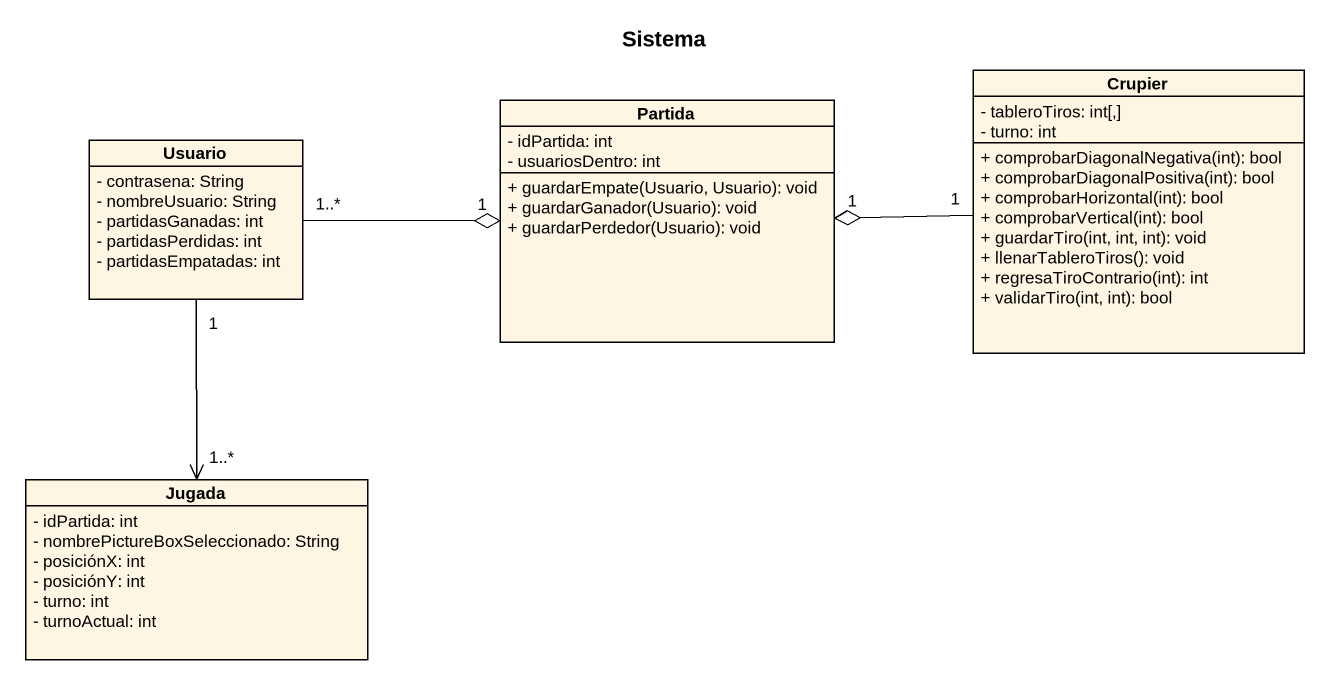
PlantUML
@startuml
title Sistema
hide circle
hide empty members
skinparam classAttributeIconSize 0
class Partida {
  - idPartida: int
  - usuariosDentro: int
  + guardarEmpate(Usuario, Usuario): void
  + guardarGanador(Usuario): void
  + guardarPerdedor(Usuario): void
}
class Crupier {
  - tableroTiros: int[,]
  - turno: int
  + comprobarDiagonalNegativa(int): bool
  + comprobarDiagonalPositiva(int): bool
  + comprobarHorizontal(int): bool
  + comprobarVertical(int): bool
  + guardarTiro(int, int, int): void
  + llenarTableroTiros(): void
  + regresaTiroContrario(int): int
  + validarTiro(int, int): bool
}
class Usuario {
  - contrasena: String
  - nombreUsuario: String
  - partidasGanadas: int
  - partidasPerdidas: int
  - partidasEmpatadas: int
}
class Jugada {
  - idPartida: int
  - nombrePictureBoxSeleccionado: String
  - posiciónX: int
  - posiciónY: int
  - turno: int
  - turnoActual: int
}
Crupier "1" -left-o "1" Partida
Usuario "1..*" -right-o "1" Partida
Usuario "1" --> "1..*" Jugada
@enduml
